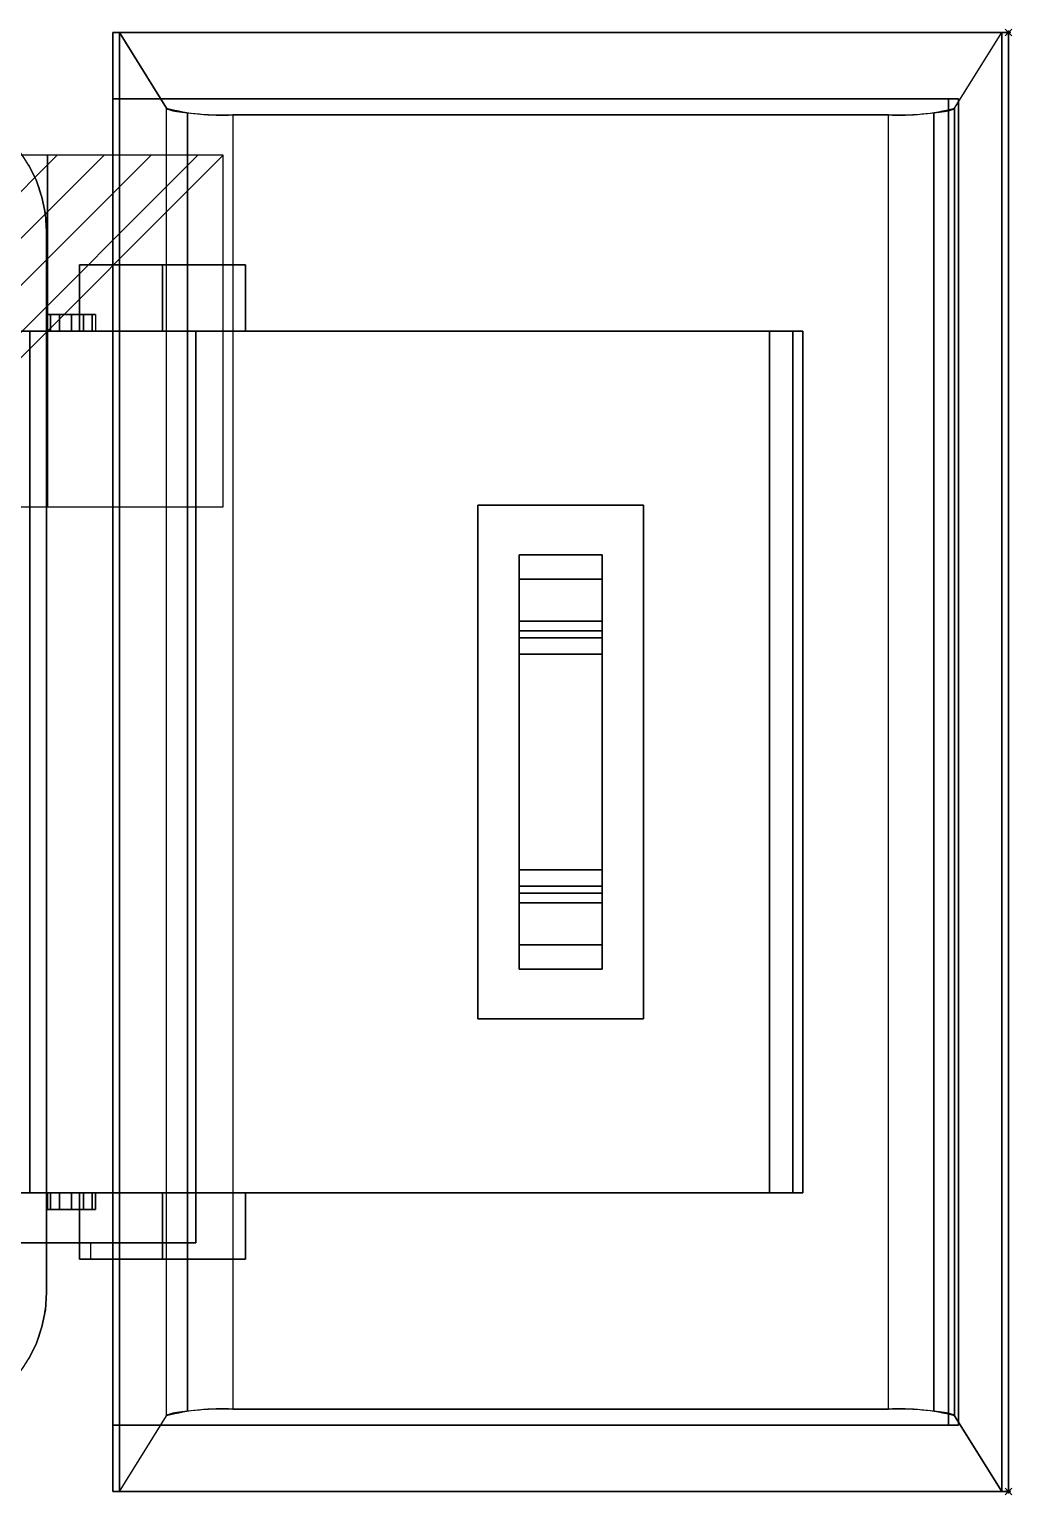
# Model space of a CAD drawing. Extents: x -1 to 1424, y -441 to 8.
# Drawn here: x 1128 to 1424.1, y -441 to 1 of the extents above; entities that cross this region are included whole.
import ezdxf

# ---------------------------------------------------------------- set-up
doc = ezdxf.new("R2010")
doc.units = 0
doc.header["$PDMODE"] = 35
for name, color, linetype in [('PQ_200_2D', 1, 'Continuous'), ('PQ_200_3D', 1, 'Continuous'), ('PQ_204_2D', 7, 'Continuous'), ('PQ_204_3D', 7, 'Continuous'), ('PQ_BLUE_3D', 5, 'Continuous'), ('PQ_CON_ELECTRICITY_INT', 7, 'Continuous'), ('PQ_INS_3D', 3, 'Continuous')]:
    doc.layers.add(name, color=color, linetype=linetype)

# ---------------------------------------------------------------- blocks, each defined once
blk = doc.blocks.new('*X0')
at = {"color": 0}
for p, q in [((286.774344, 2204.447934), (296.618251, 2214.291842)), ((286.774344, 2205.862148), (295.204037, 2214.291842)), ((286.774344, 2207.276361), (293.789824, 2214.291842)), ((286.774344, 2208.690575), (292.37561, 2214.291842)), ((286.774344, 2210.104788), (290.961397, 2214.291842)), ((286.774344, 2211.519002), (289.547183, 2214.291842)), ((286.774344, 2212.933216), (288.13297, 2214.291842))]:
    blk.add_line(p, q, dxfattribs=at)
blk = doc.blocks.new('ELECTRICITY')
for p, q in [((2.121, 2.121), (-2.121, 2.121)), ((-2.121, 2.121), (-2.121, -2.121)), ((-2.121, -2.121), (2.121, 2.121)), ((2.121, -2.121), (2.121, 2.121)), ((-2.121, -2.121), (2.121, -2.121))]:
    blk.add_line(p, q)
at = {"extrusion": (-1, 0, 0)}
for p, q in [((0, -2.121, 2.121), (0, 2.121, 2.121)), ((0, 2.121, -2.121), (0, -2.121, -2.121)), ((0, 2.121, 2.121), (0, 2.121, -2.121)), ((0, 2.121, -2.121), (0, -2.121, 2.121)), ((0, -2.121, -2.121), (0, -2.121, 2.121))]:
    blk.add_line(p, q, dxfattribs=at)
at = {"extrusion": (0, -1, 0)}
for p, q in [((2.121, 0, 2.121), (-2.121, 0, 2.121)), ((-2.121, 0, -2.121), (2.121, 0, -2.121)), ((-2.121, 0, 2.121), (-2.121, 0, -2.121)), ((-2.121, 0, -2.121), (2.121, 0, 2.121)), ((2.121, 0, -2.121), (2.121, 0, 2.121))]:
    blk.add_line(p, q, dxfattribs=at)
at = {"xscale": 0.4000000000000909, "yscale": 0.3999999999999773, "zscale": 0.3999999999999986}
blk.add_blockref('*X0', (-116.831, -883.595), dxfattribs=at)
at = {"extrusion": (-1, 0, 0), "xscale": 0.3999999999999773, "yscale": 0.3999999999999986, "zscale": 0.4000000000000909}
blk.add_blockref('*X0', (-116.831, -883.595), dxfattribs=at)
at = {"extrusion": (0, -1, 0), "xscale": 0.4000000000000909, "yscale": 0.3999999999999986, "zscale": 0.3999999999999773}
blk.add_blockref('*X0', (-116.831, -883.595), dxfattribs=at)

msp = doc.modelspace()

# ---------------------------------------------------------------- linework, layer by layer
at = {"layer": 'PQ_200_2D'}
for p, q in [((1153.13, 0), (1423.13, 0)), ((1153.13, -440), (1153.13, 0)), ((1423.13, 0), (1423.13, -440)), ((1155.13, 0), (1155.13, 0)), ((1421.13, -440), (1421.13, 0)), ((1421.13, 0), (1421.13, 0)), ((1133.13, -60), (1133.13, -380)), ((1153.13, -70), (1143.13, -70)), ((1143.13, -70), (1143.13, -85)), ((1133.4, -90), (1133.4, -85)), ((1133.4, -85), (1147.88, -85)), ((1147.88, -85), (1147.88, -90)), ((1133.13, -365), (1153.13, -365)), ((1143.13, -365), (1143.13, -370)), ((1143.13, -370), (1153.13, -370)), ((1423.13, -440), (1153.13, -440)), ((1155.13, -440), (1155.13, -440)), ((1421.13, -440), (1421.13, -440))]:
    msp.add_line(p, q, dxfattribs=at)
for centre, start, end in [((1093.13, -60), 0, 90), ((1093.13, -380), 270, 0)]:
    msp.add_arc(centre, 40, start, end, dxfattribs=at)
at = {"layer": 'PQ_200_3D'}
for points, invisible_edges in [([(1169.33, -22.8, 1117.11), (1406.94, -22.8, 1117.11), (1421.13, 0, 907), (1155.13, 0, 907)], 1), ([(1169.33, -22.8, 1117.11), (1169.65, -23.07, 1119.58), (1169.65, -416.93, 1119.58), (1169.33, -417.2, 1117.11)], 2), ([(1169.33, -22.8, 1117.11), (1169.65, -23.07, 1119.58), (1406.61, -23.07, 1119.58), (1406.94, -22.8, 1117.11)], 10), ([(1169.65, -23.07, 1119.58), (1170.28, -23.33, 1121.99), (1170.28, -416.67, 1121.99), (1169.65, -416.93, 1119.58)], 10), ([(1169.65, -23.07, 1119.58), (1170.28, -23.33, 1121.99), (1405.98, -23.33, 1121.99), (1406.61, -23.07, 1119.58)], 10), ([(1170.28, -23.33, 1121.99), (1171.21, -23.58, 1124.3), (1171.21, -416.42, 1124.3), (1170.28, -416.67, 1121.99)], 10), ([(1170.28, -23.33, 1121.99), (1171.21, -23.58, 1124.3), (1405.05, -23.58, 1124.3), (1405.98, -23.33, 1121.99)], 10), ([(1171.21, -23.58, 1124.3), (1172.42, -23.82, 1126.48), (1172.42, -416.18, 1126.48), (1171.21, -416.42, 1124.3)], 10), ([(1171.21, -23.58, 1124.3), (1172.42, -23.82, 1126.48), (1403.84, -23.82, 1126.48), (1405.05, -23.58, 1124.3)], 10), ([(1172.42, -23.82, 1126.48), (1173.9, -24.03, 1128.49), (1173.9, -415.97, 1128.49), (1172.42, -416.18, 1126.48)], 10), ([(1172.42, -23.82, 1126.48), (1173.9, -24.03, 1128.49), (1402.36, -24.03, 1128.49), (1403.84, -23.82, 1126.48)], 10), ([(1173.9, -24.03, 1128.49), (1175.62, -24.23, 1130.3), (1175.62, -415.77, 1130.3), (1173.9, -415.97, 1128.49)], 8), ([(1173.9, -24.03, 1128.49), (1175.62, -24.23, 1130.3), (1400.64, -24.23, 1130.3), (1402.36, -24.03, 1128.49)], 10), ([(1175.62, -24.23, 1130.3), (1177.55, -24.4, 1131.88), (1177.55, -415.6, 1131.88), (1175.62, -415.77, 1130.3)], 2), ([(1175.62, -24.23, 1130.3), (1177.55, -24.4, 1131.88), (1398.71, -24.4, 1131.88), (1400.64, -24.23, 1130.3)], 10), ([(1177.55, -24.4, 1131.88), (1179.67, -24.55, 1133.21), (1179.67, -415.45, 1133.21), (1177.55, -415.6, 1131.88)], 10), ([(1177.55, -24.4, 1131.88), (1179.67, -24.55, 1133.21), (1396.59, -24.55, 1133.21), (1398.71, -24.4, 1131.88)], 10), ([(1179.67, -24.55, 1133.21), (1181.94, -24.66, 1134.27), (1181.94, -415.34, 1134.27), (1179.67, -415.45, 1133.21)], 10), ([(1179.67, -24.55, 1133.21), (1181.94, -24.66, 1134.27), (1394.33, -24.66, 1134.27), (1396.59, -24.55, 1133.21)], 10), ([(1181.94, -24.66, 1134.27), (1184.32, -24.75, 1135.04), (1184.32, -415.25, 1135.04), (1181.94, -415.34, 1134.27)], 10), ([(1181.94, -24.66, 1134.27), (1184.32, -24.75, 1135.04), (1391.94, -24.75, 1135.04), (1394.33, -24.66, 1134.27)], 10), ([(1184.32, -24.75, 1135.04), (1186.78, -24.8, 1135.5), (1186.78, -415.2, 1135.5), (1184.32, -415.25, 1135.04)], 10), ([(1184.32, -24.75, 1135.04), (1186.78, -24.8, 1135.5), (1389.48, -24.8, 1135.5), (1391.94, -24.75, 1135.04)], 10), ([(1186.78, -24.8, 1135.5), (1189.28, -24.81, 1135.66), (1189.28, -415.19, 1135.66), (1186.78, -415.2, 1135.5)], 8), ([(1186.78, -24.8, 1135.5), (1189.28, -24.81, 1135.66), (1386.98, -24.81, 1135.66), (1389.48, -24.8, 1135.5)], 8), ([(1386.98, -24.81, 1135.66), (1389.48, -24.8, 1135.5), (1389.48, -415.2, 1135.5), (1386.98, -415.19, 1135.66)], 2), ([(1389.48, -24.8, 1135.5), (1391.94, -24.75, 1135.04), (1391.94, -415.25, 1135.04), (1389.48, -415.2, 1135.5)], 10), ([(1391.94, -24.75, 1135.04), (1394.33, -24.66, 1134.27), (1394.33, -415.34, 1134.27), (1391.94, -415.25, 1135.04)], 10), ([(1394.33, -24.66, 1134.27), (1396.59, -24.55, 1133.21), (1396.59, -415.45, 1133.21), (1394.33, -415.34, 1134.27)], 10), ([(1396.59, -24.55, 1133.21), (1398.71, -24.4, 1131.88), (1398.71, -415.6, 1131.88), (1396.59, -415.45, 1133.21)], 10), ([(1398.71, -24.4, 1131.88), (1400.64, -24.23, 1130.3), (1400.64, -415.77, 1130.3), (1398.71, -415.6, 1131.88)], 8), ([(1400.64, -24.23, 1130.3), (1402.36, -24.03, 1128.49), (1402.36, -415.97, 1128.49), (1400.64, -415.77, 1130.3)], 2), ([(1402.36, -24.03, 1128.49), (1403.84, -23.82, 1126.48), (1403.84, -416.18, 1126.48), (1402.36, -415.97, 1128.49)], 10), ([(1403.84, -23.82, 1126.48), (1405.05, -23.58, 1124.3), (1405.05, -416.42, 1124.3), (1403.84, -416.18, 1126.48)], 10), ([(1405.05, -23.58, 1124.3), (1405.98, -23.33, 1121.99), (1405.98, -416.67, 1121.99), (1405.05, -416.42, 1124.3)], 10), ([(1405.98, -23.33, 1121.99), (1406.61, -23.07, 1119.58), (1406.61, -416.93, 1119.58), (1405.98, -416.67, 1121.99)], 10), ([(1406.61, -23.07, 1119.58), (1406.94, -22.8, 1117.11), (1406.94, -417.2, 1117.11), (1406.61, -416.93, 1119.58)], 8), ([(1128.13, -90, 898), (1153.13, -90, 898), (1153.13, -90, 860), (1128.13, -90, 840)], 4), ([(1128.13, -90, 840), (1153.13, -90, 860), (1361.13, -90, 860), (1351.13, -90, 840)], 5), ([(1352.44, -350, 840.09), (1351.13, -350, 840), (1351.13, -90, 840), (1352.44, -90, 840.09)], 8), ([(1352.44, -90, 840.09), (1351.13, -90, 840), (1361.13, -90, 860)], 10), ([(1353.72, -350, 840.34), (1352.44, -350, 840.09), (1352.44, -90, 840.09), (1353.72, -90, 840.34)], 10), ([(1353.72, -90, 840.34), (1352.44, -90, 840.09), (1361.13, -90, 860)], 10), ([(1354.96, -350, 840.76), (1353.72, -350, 840.34), (1353.72, -90, 840.34), (1354.96, -90, 840.76)], 10), ([(1354.96, -90, 840.76), (1353.72, -90, 840.34), (1361.13, -90, 860)], 10), ([(1356.13, -350, 841.34), (1354.96, -350, 840.76), (1354.96, -90, 840.76), (1356.13, -90, 841.34)], 10), ([(1356.13, -90, 841.34), (1354.96, -90, 840.76), (1361.13, -90, 860)], 10), ([(1357.22, -350, 842.07), (1356.13, -350, 841.34), (1356.13, -90, 841.34), (1357.22, -90, 842.07)], 10), ([(1357.22, -90, 842.07), (1356.13, -90, 841.34), (1361.13, -90, 860)], 10), ([(1358.2, -350, 842.93), (1357.22, -350, 842.07), (1357.22, -90, 842.07), (1358.2, -90, 842.93)], 2), ([(1358.2, -90, 842.93), (1357.22, -90, 842.07), (1361.13, -90, 860)], 10), ([(1359.07, -350, 843.91), (1358.2, -350, 842.93), (1358.2, -90, 842.93), (1359.07, -90, 843.91)], 8), ([(1359.07, -90, 843.91), (1358.2, -90, 842.93), (1361.13, -90, 860)], 10), ([(1359.79, -350, 845), (1359.07, -350, 843.91), (1359.07, -90, 843.91), (1359.79, -90, 845)], 10), ([(1359.79, -90, 845), (1359.07, -90, 843.91), (1361.13, -90, 860)], 10), ([(1360.37, -350, 846.17), (1359.79, -350, 845), (1359.79, -90, 845), (1360.37, -90, 846.17)], 10), ([(1360.37, -90, 846.17), (1359.79, -90, 845), (1361.13, -90, 860)], 10), ([(1360.79, -350, 847.41), (1360.37, -350, 846.17), (1360.37, -90, 846.17), (1360.79, -90, 847.41)], 10), ([(1360.79, -90, 847.41), (1360.37, -90, 846.17), (1361.13, -90, 860)], 10), ([(1361.05, -350, 848.69), (1360.79, -350, 847.41), (1360.79, -90, 847.41), (1361.05, -90, 848.69)], 10), ([(1361.05, -90, 848.69), (1360.79, -90, 847.41), (1361.13, -90, 860)], 10), ([(1361.13, -350, 850), (1361.05, -350, 848.69), (1361.05, -90, 848.69), (1361.13, -90, 850)], 2), ([(1361.13, -90, 850), (1361.05, -90, 848.69), (1361.13, -90, 860)], 2), ([(1128.13, -350, 898), (1153.13, -350, 898), (1153.13, -350, 860), (1128.13, -350, 840)], 4), ([(1128.13, -350, 840), (1153.13, -350, 860), (1361.13, -350, 860), (1351.13, -350, 840)], 5), ([(1352.44, -350, 840.09), (1351.13, -350, 840), (1361.13, -350, 860)], 10), ([(1353.72, -350, 840.34), (1352.44, -350, 840.09), (1361.13, -350, 860)], 10), ([(1354.96, -350, 840.76), (1353.72, -350, 840.34), (1361.13, -350, 860)], 10), ([(1356.13, -350, 841.34), (1354.96, -350, 840.76), (1361.13, -350, 860)], 10), ([(1357.22, -350, 842.07), (1356.13, -350, 841.34), (1361.13, -350, 860)], 10), ([(1358.2, -350, 842.93), (1357.22, -350, 842.07), (1361.13, -350, 860)], 10), ([(1359.07, -350, 843.91), (1358.2, -350, 842.93), (1361.13, -350, 860)], 10), ([(1359.79, -350, 845), (1359.07, -350, 843.91), (1361.13, -350, 860)], 10), ([(1360.37, -350, 846.17), (1359.79, -350, 845), (1361.13, -350, 860)], 10), ([(1360.79, -350, 847.41), (1360.37, -350, 846.17), (1361.13, -350, 860)], 10), ([(1361.05, -350, 848.69), (1360.79, -350, 847.41), (1361.13, -350, 860)], 10), ([(1361.13, -350, 850), (1361.05, -350, 848.69), (1361.13, -350, 860)], 2), ([(1179.67, -415.45, 1133.21), (1177.55, -415.6, 1131.88), (1398.71, -415.6, 1131.88), (1396.59, -415.45, 1133.21)], 10), ([(1181.94, -415.34, 1134.27), (1179.67, -415.45, 1133.21), (1396.59, -415.45, 1133.21), (1394.33, -415.34, 1134.27)], 10), ([(1184.32, -415.25, 1135.04), (1181.94, -415.34, 1134.27), (1394.33, -415.34, 1134.27), (1391.94, -415.25, 1135.04)], 10), ([(1186.78, -415.2, 1135.5), (1184.32, -415.25, 1135.04), (1391.94, -415.25, 1135.04), (1389.48, -415.2, 1135.5)], 10), ([(1189.28, -415.19, 1135.66), (1186.78, -415.2, 1135.5), (1389.48, -415.2, 1135.5), (1386.98, -415.19, 1135.66)], 2), ([(1169.33, -417.2, 1117.11), (1406.94, -417.2, 1117.11), (1421.13, -440, 907), (1155.13, -440, 907)], 1), ([(1169.65, -416.93, 1119.58), (1169.33, -417.2, 1117.11), (1406.94, -417.2, 1117.11), (1406.61, -416.93, 1119.58)], 10), ([(1170.28, -416.67, 1121.99), (1169.65, -416.93, 1119.58), (1406.61, -416.93, 1119.58), (1405.98, -416.67, 1121.99)], 10), ([(1171.21, -416.42, 1124.3), (1170.28, -416.67, 1121.99), (1405.98, -416.67, 1121.99), (1405.05, -416.42, 1124.3)], 10), ([(1172.42, -416.18, 1126.48), (1171.21, -416.42, 1124.3), (1405.05, -416.42, 1124.3), (1403.84, -416.18, 1126.48)], 10), ([(1173.9, -415.97, 1128.49), (1172.42, -416.18, 1126.48), (1403.84, -416.18, 1126.48), (1402.36, -415.97, 1128.49)], 10), ([(1175.62, -415.77, 1130.3), (1173.9, -415.97, 1128.49), (1402.36, -415.97, 1128.49), (1400.64, -415.77, 1130.3)], 10), ([(1177.55, -415.6, 1131.88), (1175.62, -415.77, 1130.3), (1400.64, -415.77, 1130.3), (1398.71, -415.6, 1131.88)], 10)]:
    msp.add_3dface(points, dxfattribs=dict(at, invisible_edges=invisible_edges))
for points in [[(1155.13, 0, 907), (1155.13, -440, 907), (1169.33, -417.2, 1117.11), (1169.33, -22.8, 1117.11)], [(1421.13, 0, 907), (1421.13, -440, 907), (1406.94, -417.2, 1117.11), (1406.94, -22.8, 1117.11)], [(1189.28, -415.19, 1135.66), (1386.98, -415.19, 1135.66), (1386.98, -24.81, 1135.66), (1189.28, -24.81, 1135.66)], [(1351.13, -350, 840), (1128.13, -350, 840), (1128.13, -90, 840), (1351.13, -90, 840)], [(1128.13, -350, 840), (1128.13, -350, 898), (1128.13, -90, 898), (1128.13, -90, 840)], [(1128.13, -350, 898), (1153.13, -350, 898), (1153.13, -90, 898), (1128.13, -90, 898)], [(1153.13, -350, 898), (1153.13, -350, 860), (1153.13, -90, 860), (1153.13, -90, 898)], [(1153.13, -350, 860), (1361.13, -350, 860), (1361.13, -90, 860), (1153.13, -90, 860)], [(1361.13, -350, 860), (1361.13, -350, 850), (1361.13, -90, 850), (1361.13, -90, 860)], [(1119.96, -350, 820), (1178.13, -350, 820), (1178.13, -350, 780), (1119.96, -350, 780)]]:
    msp.add_3dface(points, dxfattribs=at)
at = {"layer": 'PQ_204_2D'}
for p, q in [((1155.13, 0), (1169.33, -22.8)), ((1155.13, -440), (1155.13, 0)), ((1155.13, 0), (1155.13, -440)), ((1406.94, -22.8), (1421.13, 0)), ((1421.13, 0), (1421.13, -440)), ((1169.33, -417.2), (1169.33, -22.8)), ((1189.28, -24.81), (1386.98, -24.81)), ((1406.94, -417.2), (1406.94, -22.8)), ((1133.13, -90), (1153.13, -90)), ((1263.13, -142.5), (1313.13, -142.5)), ((1263.13, -297.5), (1263.13, -142.5)), ((1313.13, -142.5), (1313.13, -297.5)), ((1300.63, -157.5), (1275.63, -157.5)), ((1275.63, -157.5), (1275.63, -282.5)), ((1300.63, -282.5), (1300.63, -157.5)), ((1275.63, -282.5), (1300.63, -282.5)), ((1313.13, -297.5), (1263.13, -297.5)), ((1133.13, -350), (1153.13, -350)), ((1133.4, -350), (1133.4, -355)), ((1147.88, -355), (1147.88, -350)), ((1133.4, -355), (1147.88, -355)), ((1146.48, -370), (1146.48, -365)), ((1189.28, -415.19), (1386.98, -415.19)), ((1155.13, -440), (1169.33, -417.2)), ((1406.94, -417.2), (1421.13, -440))]:
    msp.add_line(p, q, dxfattribs=at)
for centre, start, end in [((1186.11, 43.64), 255.8248, 272.6542), ((1390.16, 43.64), 267.3458, 284.1752), ((1186.11, -483.64), 87.3458, 104.1752), ((1390.16, -483.64), 75.8248, 92.6542)]:
    msp.add_arc(centre, 68.53, start, end, dxfattribs=at)
at = {"layer": 'PQ_204_3D', "extrusion": (0, 1, 0)}
for centre in [(-1168.13, 730, -70), (-1168.13, 730, -90)]:
    msp.add_circle(centre, 25, dxfattribs=at)
at = {"layer": 'PQ_204_3D', "extrusion": (0, -1, 0)}
for centre in [(1168.13, 730, 350), (1168.13, 730, 370)]:
    msp.add_circle(centre, 25, dxfattribs=at)
at = {"layer": 'PQ_204_3D'}
for points, invisible_edges in [([(1146.48, -90, 742.5), (1143.13, -90, 730), (1143.13, -70, 730), (1146.48, -70, 742.5)], 8), ([(1143.13, -90, 730), (1146.48, -90, 717.5), (1146.48, -70, 717.5), (1143.13, -70, 730)], 2), ([(1146.48, -70, 742.5), (1143.13, -70, 730), (1168.13, -70, 730)], 15), ([(1143.13, -70, 730), (1146.48, -70, 717.5), (1168.13, -70, 730)], 15), ([(1155.63, -90, 751.65), (1146.48, -90, 742.5), (1146.48, -70, 742.5), (1155.63, -70, 751.65)], 10), ([(1146.48, -90, 717.5), (1155.63, -90, 708.35), (1155.63, -70, 708.35), (1146.48, -70, 717.5)], 10), ([(1155.63, -70, 751.65), (1146.48, -70, 742.5), (1168.13, -70, 730)], 15), ([(1146.48, -70, 717.5), (1155.63, -70, 708.35), (1168.13, -70, 730)], 15), ([(1168.13, -90, 755), (1155.63, -90, 751.65), (1155.63, -70, 751.65), (1168.13, -70, 755)], 2), ([(1155.63, -90, 708.35), (1168.13, -90, 705), (1168.13, -70, 705), (1155.63, -70, 708.35)], 8), ([(1168.13, -70, 755), (1155.63, -70, 751.65), (1168.13, -70, 730)], 15), ([(1155.63, -70, 708.35), (1168.13, -70, 705), (1168.13, -70, 730)], 15), ([(1180.63, -90, 751.65), (1168.13, -90, 755), (1168.13, -70, 755), (1180.63, -70, 751.65)], 8), ([(1168.13, -90, 705), (1180.63, -90, 708.35), (1180.63, -70, 708.35), (1168.13, -70, 705)], 2), ([(1193.13, -70, 730), (1189.78, -70, 742.5), (1168.13, -70, 730)], 15), ([(1189.78, -70, 742.5), (1180.63, -70, 751.65), (1168.13, -70, 730)], 15), ([(1180.63, -70, 751.65), (1168.13, -70, 755), (1168.13, -70, 730)], 15), ([(1168.13, -70, 705), (1180.63, -70, 708.35), (1168.13, -70, 730)], 15), ([(1180.63, -70, 708.35), (1189.78, -70, 717.5), (1168.13, -70, 730)], 15), ([(1189.78, -70, 717.5), (1193.13, -70, 730), (1168.13, -70, 730)], 15), ([(1189.78, -90, 742.5), (1180.63, -90, 751.65), (1180.63, -70, 751.65), (1189.78, -70, 742.5)], 10), ([(1180.63, -90, 708.35), (1189.78, -90, 717.5), (1189.78, -70, 717.5), (1180.63, -70, 708.35)], 10), ([(1193.13, -90, 730), (1189.78, -90, 742.5), (1189.78, -70, 742.5), (1193.13, -70, 730)], 2), ([(1189.78, -90, 717.5), (1193.13, -90, 730), (1193.13, -70, 730), (1189.78, -70, 717.5)], 8), ([(1146.48, -90, 742.5), (1143.13, -90, 730), (1168.13, -90, 730)], 15), ([(1143.13, -90, 730), (1146.48, -90, 717.5), (1168.13, -90, 730)], 15), ([(1155.63, -90, 751.65), (1146.48, -90, 742.5), (1168.13, -90, 730)], 15), ([(1146.48, -90, 717.5), (1155.63, -90, 708.35), (1168.13, -90, 730)], 15), ([(1168.13, -90, 755), (1155.63, -90, 751.65), (1168.13, -90, 730)], 15), ([(1155.63, -90, 708.35), (1168.13, -90, 705), (1168.13, -90, 730)], 15), ([(1193.13, -90, 730), (1189.78, -90, 742.5), (1168.13, -90, 730)], 15), ([(1189.78, -90, 742.5), (1180.63, -90, 751.65), (1168.13, -90, 730)], 15), ([(1180.63, -90, 751.65), (1168.13, -90, 755), (1168.13, -90, 730)], 15), ([(1168.13, -90, 705), (1180.63, -90, 708.35), (1168.13, -90, 730)], 15), ([(1180.63, -90, 708.35), (1189.78, -90, 717.5), (1168.13, -90, 730)], 15), ([(1189.78, -90, 717.5), (1193.13, -90, 730), (1168.13, -90, 730)], 15), ([(1275.63, -157.5, 1148.66), (1275.63, -157.71, 1151.92), (1300.63, -157.71, 1151.92), (1300.63, -157.5, 1148.66)], 2), ([(1275.63, -157.71, 1151.92), (1275.63, -157.5, 1148.66), (1275.63, -177.5, 1155.66), (1275.63, -177.59, 1156.96)], 10), ([(1275.63, -157.5, 1148.66), (1275.63, -177.5, 1155.66), (1275.63, -177.5, 1140.66), (1275.63, -157.5, 1140.66)], 1), ([(1275.63, -157.71, 1151.92), (1275.63, -158.35, 1155.13), (1300.63, -158.35, 1155.13), (1300.63, -157.71, 1151.92)], 10), ([(1275.63, -158.35, 1155.13), (1275.63, -157.71, 1151.92), (1275.63, -177.59, 1156.96), (1275.63, -177.84, 1158.25)], 10), ([(1275.63, -158.35, 1155.13), (1275.63, -159.4, 1158.22), (1300.63, -159.4, 1158.22), (1300.63, -158.35, 1155.13)], 10), ([(1275.63, -159.4, 1158.22), (1275.63, -158.35, 1155.13), (1275.63, -177.84, 1158.25), (1275.63, -178.26, 1159.48)], 10), ([(1300.63, -157.71, 1151.92), (1300.63, -157.5, 1148.66), (1300.63, -177.5, 1155.66), (1300.63, -177.59, 1156.96)], 10), ([(1300.63, -157.5, 1148.66), (1300.63, -177.5, 1155.66), (1300.63, -177.5, 1140.66), (1300.63, -157.5, 1140.66)], 1), ([(1300.63, -158.35, 1155.13), (1300.63, -157.71, 1151.92), (1300.63, -177.59, 1156.96), (1300.63, -177.84, 1158.25)], 10), ([(1300.63, -159.4, 1158.22), (1300.63, -158.35, 1155.13), (1300.63, -177.84, 1158.25), (1300.63, -178.26, 1159.48)], 10), ([(1275.63, -159.4, 1158.22), (1275.63, -160.85, 1161.16), (1300.63, -160.85, 1161.16), (1300.63, -159.4, 1158.22)], 10), ([(1275.63, -160.85, 1161.16), (1275.63, -159.4, 1158.22), (1275.63, -178.26, 1159.48), (1275.63, -178.84, 1160.66)], 10), ([(1275.63, -160.85, 1161.16), (1275.63, -162.67, 1163.88), (1300.63, -162.67, 1163.88), (1300.63, -160.85, 1161.16)], 10), ([(1275.63, -162.67, 1163.88), (1275.63, -160.85, 1161.16), (1275.63, -178.84, 1160.66), (1275.63, -179.57, 1161.75)], 10), ([(1275.63, -162.67, 1163.88), (1275.63, -164.82, 1166.34), (1300.63, -164.82, 1166.34), (1300.63, -162.67, 1163.88)], 8), ([(1275.63, -164.82, 1166.34), (1275.63, -162.67, 1163.88), (1275.63, -179.57, 1161.75), (1275.63, -180.43, 1162.73)], 10), ([(1300.63, -160.85, 1161.16), (1300.63, -159.4, 1158.22), (1300.63, -178.26, 1159.48), (1300.63, -178.84, 1160.66)], 10), ([(1300.63, -162.67, 1163.88), (1300.63, -160.85, 1161.16), (1300.63, -178.84, 1160.66), (1300.63, -179.57, 1161.75)], 10), ([(1300.63, -164.82, 1166.34), (1300.63, -162.67, 1163.88), (1300.63, -179.57, 1161.75), (1300.63, -180.43, 1162.73)], 10), ([(1275.63, -164.82, 1166.34), (1275.63, -167.28, 1168.49), (1300.63, -167.28, 1168.49), (1300.63, -164.82, 1166.34)], 2), ([(1275.63, -167.28, 1168.49), (1275.63, -164.82, 1166.34), (1275.63, -180.43, 1162.73), (1275.63, -181.41, 1163.59)], 10), ([(1275.63, -167.28, 1168.49), (1275.63, -170, 1170.31), (1300.63, -170, 1170.31), (1300.63, -167.28, 1168.49)], 10), ([(1275.63, -170, 1170.31), (1275.63, -167.28, 1168.49), (1275.63, -181.41, 1163.59), (1275.63, -182.5, 1164.32)], 10), ([(1300.63, -167.28, 1168.49), (1300.63, -164.82, 1166.34), (1300.63, -180.43, 1162.73), (1300.63, -181.41, 1163.59)], 10), ([(1300.63, -170, 1170.31), (1300.63, -167.28, 1168.49), (1300.63, -181.41, 1163.59), (1300.63, -182.5, 1164.32)], 10), ([(1275.63, -170, 1170.31), (1275.63, -172.93, 1171.75), (1300.63, -172.93, 1171.75), (1300.63, -170, 1170.31)], 10), ([(1275.63, -172.93, 1171.75), (1275.63, -170, 1170.31), (1275.63, -182.5, 1164.32), (1275.63, -183.67, 1164.9)], 10), ([(1300.63, -172.93, 1171.75), (1300.63, -170, 1170.31), (1300.63, -182.5, 1164.32), (1300.63, -183.67, 1164.9)], 10), ([(1275.63, -172.93, 1171.75), (1275.63, -176.03, 1172.81), (1300.63, -176.03, 1172.81), (1300.63, -172.93, 1171.75)], 10), ([(1275.63, -176.03, 1172.81), (1275.63, -172.93, 1171.75), (1275.63, -183.67, 1164.9), (1275.63, -184.91, 1165.32)], 10), ([(1275.63, -176.03, 1172.81), (1275.63, -179.24, 1173.44), (1300.63, -179.24, 1173.44), (1300.63, -176.03, 1172.81)], 10), ([(1275.63, -179.24, 1173.44), (1275.63, -176.03, 1172.81), (1275.63, -184.91, 1165.32), (1275.63, -186.19, 1165.57)], 10), ([(1300.63, -176.03, 1172.81), (1300.63, -172.93, 1171.75), (1300.63, -183.67, 1164.9), (1300.63, -184.91, 1165.32)], 10), ([(1300.63, -179.24, 1173.44), (1300.63, -176.03, 1172.81), (1300.63, -184.91, 1165.32), (1300.63, -186.19, 1165.57)], 10), ([(1275.63, -177.59, 1156.96), (1275.63, -177.5, 1155.66), (1300.63, -177.5, 1155.66), (1300.63, -177.59, 1156.96)], 8), ([(1275.63, -177.84, 1158.25), (1275.63, -177.59, 1156.96), (1300.63, -177.59, 1156.96), (1300.63, -177.84, 1158.25)], 10), ([(1275.63, -178.26, 1159.48), (1275.63, -177.84, 1158.25), (1300.63, -177.84, 1158.25), (1300.63, -178.26, 1159.48)], 10), ([(1275.63, -178.84, 1160.66), (1275.63, -178.26, 1159.48), (1300.63, -178.26, 1159.48), (1300.63, -178.84, 1160.66)], 10), ([(1275.63, -179.57, 1161.75), (1275.63, -178.84, 1160.66), (1300.63, -178.84, 1160.66), (1300.63, -179.57, 1161.75)], 10), ([(1275.63, -179.24, 1173.44), (1275.63, -182.5, 1173.66), (1300.63, -182.5, 1173.66), (1300.63, -179.24, 1173.44)], 8), ([(1275.63, -182.5, 1173.66), (1275.63, -179.24, 1173.44), (1275.63, -186.19, 1165.57), (1275.63, -187.5, 1165.66)], 10), ([(1275.63, -180.43, 1162.73), (1275.63, -179.57, 1161.75), (1300.63, -179.57, 1161.75), (1300.63, -180.43, 1162.73)], 2), ([(1275.63, -181.41, 1163.59), (1275.63, -180.43, 1162.73), (1300.63, -180.43, 1162.73), (1300.63, -181.41, 1163.59)], 8), ([(1300.63, -182.5, 1173.66), (1300.63, -179.24, 1173.44), (1300.63, -186.19, 1165.57), (1300.63, -187.5, 1165.66)], 10), ([(1275.63, -182.5, 1164.32), (1275.63, -181.41, 1163.59), (1300.63, -181.41, 1163.59), (1300.63, -182.5, 1164.32)], 10), ([(1275.63, -183.67, 1164.9), (1275.63, -182.5, 1164.32), (1300.63, -182.5, 1164.32), (1300.63, -183.67, 1164.9)], 10), ([(1275.63, -182.5, 1173.66), (1275.63, -257.5, 1173.66), (1275.63, -252.5, 1165.66), (1275.63, -187.5, 1165.66)], 10), ([(1275.63, -184.91, 1165.32), (1275.63, -183.67, 1164.9), (1300.63, -183.67, 1164.9), (1300.63, -184.91, 1165.32)], 10), ([(1275.63, -186.19, 1165.57), (1275.63, -184.91, 1165.32), (1300.63, -184.91, 1165.32), (1300.63, -186.19, 1165.57)], 10), ([(1300.63, -182.5, 1173.66), (1300.63, -257.5, 1173.66), (1300.63, -252.5, 1165.66), (1300.63, -187.5, 1165.66)], 10), ([(1275.63, -187.5, 1165.66), (1275.63, -186.19, 1165.57), (1300.63, -186.19, 1165.57), (1300.63, -187.5, 1165.66)], 2), ([(1275.63, -253.81, 1165.57), (1275.63, -252.5, 1165.66), (1300.63, -252.5, 1165.66), (1300.63, -253.81, 1165.57)], 8), ([(1275.63, -257.5, 1173.66), (1275.63, -260.76, 1173.44), (1275.63, -253.81, 1165.57), (1275.63, -252.5, 1165.66)], 10), ([(1275.63, -255.09, 1165.32), (1275.63, -253.81, 1165.57), (1300.63, -253.81, 1165.57), (1300.63, -255.09, 1165.32)], 10), ([(1275.63, -260.76, 1173.44), (1275.63, -263.97, 1172.81), (1275.63, -255.09, 1165.32), (1275.63, -253.81, 1165.57)], 10), ([(1275.63, -256.33, 1164.9), (1275.63, -255.09, 1165.32), (1300.63, -255.09, 1165.32), (1300.63, -256.33, 1164.9)], 10), ([(1275.63, -263.97, 1172.81), (1275.63, -267.07, 1171.75), (1275.63, -256.33, 1164.9), (1275.63, -255.09, 1165.32)], 10), ([(1275.63, -257.5, 1164.32), (1275.63, -256.33, 1164.9), (1300.63, -256.33, 1164.9), (1300.63, -257.5, 1164.32)], 10), ([(1275.63, -267.07, 1171.75), (1275.63, -270, 1170.31), (1275.63, -257.5, 1164.32), (1275.63, -256.33, 1164.9)], 10), ([(1300.63, -257.5, 1173.66), (1300.63, -260.76, 1173.44), (1300.63, -253.81, 1165.57), (1300.63, -252.5, 1165.66)], 10), ([(1300.63, -260.76, 1173.44), (1300.63, -263.97, 1172.81), (1300.63, -255.09, 1165.32), (1300.63, -253.81, 1165.57)], 10), ([(1300.63, -263.97, 1172.81), (1300.63, -267.07, 1171.75), (1300.63, -256.33, 1164.9), (1300.63, -255.09, 1165.32)], 10), ([(1300.63, -267.07, 1171.75), (1300.63, -270, 1170.31), (1300.63, -257.5, 1164.32), (1300.63, -256.33, 1164.9)], 10), ([(1275.63, -257.5, 1173.66), (1275.63, -260.76, 1173.44), (1300.63, -260.76, 1173.44), (1300.63, -257.5, 1173.66)], 2), ([(1275.63, -258.59, 1163.59), (1275.63, -257.5, 1164.32), (1300.63, -257.5, 1164.32), (1300.63, -258.59, 1163.59)], 10), ([(1275.63, -270, 1170.31), (1275.63, -272.72, 1168.49), (1275.63, -258.59, 1163.59), (1275.63, -257.5, 1164.32)], 10), ([(1275.63, -259.57, 1162.73), (1275.63, -258.59, 1163.59), (1300.63, -258.59, 1163.59), (1300.63, -259.57, 1162.73)], 2), ([(1275.63, -272.72, 1168.49), (1275.63, -275.18, 1166.34), (1275.63, -259.57, 1162.73), (1275.63, -258.59, 1163.59)], 10), ([(1275.63, -260.43, 1161.75), (1275.63, -259.57, 1162.73), (1300.63, -259.57, 1162.73), (1300.63, -260.43, 1161.75)], 8), ([(1275.63, -275.18, 1166.34), (1275.63, -277.33, 1163.88), (1275.63, -260.43, 1161.75), (1275.63, -259.57, 1162.73)], 10), ([(1275.63, -261.16, 1160.66), (1275.63, -260.43, 1161.75), (1300.63, -260.43, 1161.75), (1300.63, -261.16, 1160.66)], 10), ([(1275.63, -277.33, 1163.88), (1275.63, -279.15, 1161.16), (1275.63, -261.16, 1160.66), (1275.63, -260.43, 1161.75)], 10), ([(1275.63, -260.76, 1173.44), (1275.63, -263.97, 1172.81), (1300.63, -263.97, 1172.81), (1300.63, -260.76, 1173.44)], 10), ([(1300.63, -270, 1170.31), (1300.63, -272.72, 1168.49), (1300.63, -258.59, 1163.59), (1300.63, -257.5, 1164.32)], 10), ([(1300.63, -272.72, 1168.49), (1300.63, -275.18, 1166.34), (1300.63, -259.57, 1162.73), (1300.63, -258.59, 1163.59)], 10), ([(1300.63, -275.18, 1166.34), (1300.63, -277.33, 1163.88), (1300.63, -260.43, 1161.75), (1300.63, -259.57, 1162.73)], 10), ([(1300.63, -277.33, 1163.88), (1300.63, -279.15, 1161.16), (1300.63, -261.16, 1160.66), (1300.63, -260.43, 1161.75)], 10), ([(1275.63, -261.74, 1159.48), (1275.63, -261.16, 1160.66), (1300.63, -261.16, 1160.66), (1300.63, -261.74, 1159.48)], 10), ([(1275.63, -279.15, 1161.16), (1275.63, -280.6, 1158.22), (1275.63, -261.74, 1159.48), (1275.63, -261.16, 1160.66)], 10), ([(1275.63, -262.16, 1158.25), (1275.63, -261.74, 1159.48), (1300.63, -261.74, 1159.48), (1300.63, -262.16, 1158.25)], 10), ([(1275.63, -280.6, 1158.22), (1275.63, -281.65, 1155.13), (1275.63, -262.16, 1158.25), (1275.63, -261.74, 1159.48)], 10), ([(1275.63, -262.41, 1156.96), (1275.63, -262.16, 1158.25), (1300.63, -262.16, 1158.25), (1300.63, -262.41, 1156.96)], 10), ([(1275.63, -281.65, 1155.13), (1275.63, -282.29, 1151.92), (1275.63, -262.41, 1156.96), (1275.63, -262.16, 1158.25)], 10), ([(1275.63, -262.5, 1155.66), (1275.63, -262.41, 1156.96), (1300.63, -262.41, 1156.96), (1300.63, -262.5, 1155.66)], 2), ([(1275.63, -282.29, 1151.92), (1275.63, -282.5, 1148.66), (1275.63, -262.5, 1155.66), (1275.63, -262.41, 1156.96)], 10), ([(1275.63, -262.5, 1155.66), (1275.63, -262.5, 1140.66), (1275.63, -282.5, 1140.66), (1275.63, -282.5, 1148.66)], 8), ([(1275.63, -263.97, 1172.81), (1275.63, -267.07, 1171.75), (1300.63, -267.07, 1171.75), (1300.63, -263.97, 1172.81)], 10), ([(1300.63, -279.15, 1161.16), (1300.63, -280.6, 1158.22), (1300.63, -261.74, 1159.48), (1300.63, -261.16, 1160.66)], 10), ([(1300.63, -280.6, 1158.22), (1300.63, -281.65, 1155.13), (1300.63, -262.16, 1158.25), (1300.63, -261.74, 1159.48)], 10), ([(1300.63, -281.65, 1155.13), (1300.63, -282.29, 1151.92), (1300.63, -262.41, 1156.96), (1300.63, -262.16, 1158.25)], 10), ([(1300.63, -282.29, 1151.92), (1300.63, -282.5, 1148.66), (1300.63, -262.5, 1155.66), (1300.63, -262.41, 1156.96)], 10), ([(1300.63, -262.5, 1155.66), (1300.63, -262.5, 1140.66), (1300.63, -282.5, 1140.66), (1300.63, -282.5, 1148.66)], 8), ([(1275.63, -267.07, 1171.75), (1275.63, -270, 1170.31), (1300.63, -270, 1170.31), (1300.63, -267.07, 1171.75)], 10), ([(1275.63, -270, 1170.31), (1275.63, -272.72, 1168.49), (1300.63, -272.72, 1168.49), (1300.63, -270, 1170.31)], 10), ([(1275.63, -272.72, 1168.49), (1275.63, -275.18, 1166.34), (1300.63, -275.18, 1166.34), (1300.63, -272.72, 1168.49)], 8), ([(1275.63, -275.18, 1166.34), (1275.63, -277.33, 1163.88), (1300.63, -277.33, 1163.88), (1300.63, -275.18, 1166.34)], 2), ([(1275.63, -277.33, 1163.88), (1275.63, -279.15, 1161.16), (1300.63, -279.15, 1161.16), (1300.63, -277.33, 1163.88)], 10), ([(1275.63, -279.15, 1161.16), (1275.63, -280.6, 1158.22), (1300.63, -280.6, 1158.22), (1300.63, -279.15, 1161.16)], 10), ([(1275.63, -280.6, 1158.22), (1275.63, -281.65, 1155.13), (1300.63, -281.65, 1155.13), (1300.63, -280.6, 1158.22)], 10), ([(1275.63, -281.65, 1155.13), (1275.63, -282.29, 1151.92), (1300.63, -282.29, 1151.92), (1300.63, -281.65, 1155.13)], 10), ([(1275.63, -282.29, 1151.92), (1275.63, -282.5, 1148.66), (1300.63, -282.5, 1148.66), (1300.63, -282.29, 1151.92)], 8), ([(1146.48, -350, 742.5), (1143.13, -350, 730), (1168.13, -350, 730)], 15), ([(1143.13, -350, 730), (1146.48, -350, 717.5), (1168.13, -350, 730)], 15), ([(1146.48, -350, 742.5), (1143.13, -350, 730), (1143.13, -370, 730), (1146.48, -370, 742.5)], 8), ([(1143.13, -350, 730), (1146.48, -350, 717.5), (1146.48, -370, 717.5), (1143.13, -370, 730)], 2), ([(1155.63, -350, 751.65), (1146.48, -350, 742.5), (1168.13, -350, 730)], 15), ([(1146.48, -350, 717.5), (1155.63, -350, 708.35), (1168.13, -350, 730)], 15), ([(1155.63, -350, 751.65), (1146.48, -350, 742.5), (1146.48, -370, 742.5), (1155.63, -370, 751.65)], 10), ([(1146.48, -350, 717.5), (1155.63, -350, 708.35), (1155.63, -370, 708.35), (1146.48, -370, 717.5)], 10), ([(1168.13, -350, 755), (1155.63, -350, 751.65), (1168.13, -350, 730)], 15), ([(1155.63, -350, 708.35), (1168.13, -350, 705), (1168.13, -350, 730)], 15), ([(1168.13, -350, 755), (1155.63, -350, 751.65), (1155.63, -370, 751.65), (1168.13, -370, 755)], 2), ([(1155.63, -350, 708.35), (1168.13, -350, 705), (1168.13, -370, 705), (1155.63, -370, 708.35)], 8), ([(1193.13, -350, 730), (1189.78, -350, 742.5), (1168.13, -350, 730)], 15), ([(1189.78, -350, 742.5), (1180.63, -350, 751.65), (1168.13, -350, 730)], 15), ([(1180.63, -350, 751.65), (1168.13, -350, 755), (1168.13, -350, 730)], 15), ([(1168.13, -350, 705), (1180.63, -350, 708.35), (1168.13, -350, 730)], 15), ([(1180.63, -350, 708.35), (1189.78, -350, 717.5), (1168.13, -350, 730)], 15), ([(1189.78, -350, 717.5), (1193.13, -350, 730), (1168.13, -350, 730)], 15), ([(1180.63, -350, 751.65), (1168.13, -350, 755), (1168.13, -370, 755), (1180.63, -370, 751.65)], 8), ([(1168.13, -350, 705), (1180.63, -350, 708.35), (1180.63, -370, 708.35), (1168.13, -370, 705)], 2), ([(1189.78, -350, 742.5), (1180.63, -350, 751.65), (1180.63, -370, 751.65), (1189.78, -370, 742.5)], 10), ([(1180.63, -350, 708.35), (1189.78, -350, 717.5), (1189.78, -370, 717.5), (1180.63, -370, 708.35)], 10), ([(1193.13, -350, 730), (1189.78, -350, 742.5), (1189.78, -370, 742.5), (1193.13, -370, 730)], 2), ([(1189.78, -350, 717.5), (1193.13, -350, 730), (1193.13, -370, 730), (1189.78, -370, 717.5)], 8), ([(1146.48, -370, 742.5), (1143.13, -370, 730), (1168.13, -370, 730)], 15), ([(1143.13, -370, 730), (1146.48, -370, 717.5), (1168.13, -370, 730)], 15), ([(1155.63, -370, 751.65), (1146.48, -370, 742.5), (1168.13, -370, 730)], 15), ([(1146.48, -370, 717.5), (1155.63, -370, 708.35), (1168.13, -370, 730)], 15), ([(1168.13, -370, 755), (1155.63, -370, 751.65), (1168.13, -370, 730)], 15), ([(1155.63, -370, 708.35), (1168.13, -370, 705), (1168.13, -370, 730)], 15), ([(1193.13, -370, 730), (1189.78, -370, 742.5), (1168.13, -370, 730)], 15), ([(1189.78, -370, 742.5), (1180.63, -370, 751.65), (1168.13, -370, 730)], 15), ([(1180.63, -370, 751.65), (1168.13, -370, 755), (1168.13, -370, 730)], 15), ([(1168.13, -370, 705), (1180.63, -370, 708.35), (1168.13, -370, 730)], 15), ([(1180.63, -370, 708.35), (1189.78, -370, 717.5), (1168.13, -370, 730)], 15), ([(1189.78, -370, 717.5), (1193.13, -370, 730), (1168.13, -370, 730)], 15)]:
    msp.add_3dface(points, dxfattribs=dict(at, invisible_edges=invisible_edges))
for points in [[(1275.63, -177.5, 1140.66), (1275.63, -157.5, 1140.66), (1300.63, -157.5, 1140.66), (1300.63, -177.5, 1140.66)], [(1275.63, -157.5, 1140.66), (1275.63, -157.5, 1148.66), (1300.63, -157.5, 1148.66), (1300.63, -157.5, 1140.66)], [(1275.63, -177.5, 1155.66), (1275.63, -177.5, 1140.66), (1300.63, -177.5, 1140.66), (1300.63, -177.5, 1155.66)], [(1275.63, -182.5, 1173.66), (1275.63, -257.5, 1173.66), (1300.63, -257.5, 1173.66), (1300.63, -182.5, 1173.66)], [(1275.63, -252.5, 1165.66), (1275.63, -187.5, 1165.66), (1300.63, -187.5, 1165.66), (1300.63, -252.5, 1165.66)], [(1275.63, -282.5, 1140.66), (1275.63, -262.5, 1140.66), (1300.63, -262.5, 1140.66), (1300.63, -282.5, 1140.66)], [(1275.63, -262.5, 1140.66), (1275.63, -262.5, 1155.66), (1300.63, -262.5, 1155.66), (1300.63, -262.5, 1140.66)], [(1275.63, -282.5, 1148.66), (1275.63, -282.5, 1140.66), (1300.63, -282.5, 1140.66), (1300.63, -282.5, 1148.66)], [(1119.96, -350, 820), (1178.13, -350, 820), (1178.13, -365, 810), (1119.96, -365, 810)], [(1119.96, -350, 780), (1119.96, -365, 810), (1178.13, -365, 810), (1178.13, -350, 780)], [(1178.13, -350, 820), (1178.13, -365, 810), (1178.13, -350, 780)]]:
    msp.add_3dface(points, dxfattribs=at)
at = {"layer": 'PQ_BLUE_3D'}
for points, invisible_edges in [([(1127.77, -40, 900), (1130.09, -44.69, 900), (1130.09, -44.69, 880), (1127.77, -40, 880)], 10), ([(1127.77, -40, 900), (1130.09, -44.69, 900), (1130.09, -395.31, 900), (1127.77, -400, 900)], 10), ([(1127.77, -40, 880), (1130.09, -44.69, 880), (1130.09, -395.31, 880), (1127.77, -400, 880)], 10), ([(1130.09, -44.69, 900), (1131.77, -49.65, 900), (1131.77, -49.65, 880), (1130.09, -44.69, 880)], 10), ([(1130.09, -44.69, 900), (1131.77, -49.65, 900), (1131.77, -390.35, 900), (1130.09, -395.31, 900)], 10), ([(1130.09, -44.69, 880), (1131.77, -49.65, 880), (1131.77, -390.35, 880), (1130.09, -395.31, 880)], 10), ([(1131.77, -49.65, 900), (1132.79, -54.78, 900), (1132.79, -54.78, 880), (1131.77, -49.65, 880)], 10), ([(1131.77, -49.65, 900), (1132.79, -54.78, 900), (1132.79, -385.22, 900), (1131.77, -390.35, 900)], 10), ([(1131.77, -49.65, 880), (1132.79, -54.78, 880), (1132.79, -385.22, 880), (1131.77, -390.35, 880)], 10), ([(1132.79, -54.78, 900), (1133.13, -60, 900), (1133.13, -60, 880), (1132.79, -54.78, 880)], 8), ([(1132.79, -54.78, 900), (1133.13, -60, 900), (1133.13, -380, 900), (1132.79, -385.22, 900)], 8), ([(1132.79, -54.78, 880), (1133.13, -60, 880), (1133.13, -380, 880), (1132.79, -385.22, 880)], 8), ([(1133.13, -380, 900), (1132.79, -385.22, 900), (1132.79, -385.22, 880), (1133.13, -380, 880)], 2), ([(1132.79, -385.22, 900), (1131.77, -390.35, 900), (1131.77, -390.35, 880), (1132.79, -385.22, 880)], 10), ([(1131.77, -390.35, 900), (1130.09, -395.31, 900), (1130.09, -395.31, 880), (1131.77, -390.35, 880)], 10), ([(1130.09, -395.31, 900), (1127.77, -400, 900), (1127.77, -400, 880), (1130.09, -395.31, 880)], 10)]:
    msp.add_3dface(points, dxfattribs=dict(at, invisible_edges=invisible_edges))
msp.add_3dface([(1133.13, -60, 900), (1133.13, -380, 900), (1133.13, -380, 880), (1133.13, -60, 880)], dxfattribs=at)
at = {"layer": 'PQ_INS_3D'}
for p in [(1423.13, 0), (1423.13, -440)]:
    msp.add_point(p, dxfattribs=at)

# ---------------------------------------------------------------- block references
at = {"layer": 'PQ_CON_ELECTRICITY_INT', "xscale": 25, "yscale": 25, "zscale": 25}
msp.add_blockref('ELECTRICITY', (1133.4, -90), dxfattribs=at)

# ---------------------------------------------------------------- meshes
at = {"layer": 'PQ_200_3D'}
mesh = msp.add_polyface(dxfattribs=at)
corners = [(1153.13, -20, 870), (1405.13, -20, 870), (1405.13, -20, 880), (1153.13, -20, 880), (1153.13, -420, 870), (1405.13, -420, 870), (1405.13, -420, 880), (1153.13, -420, 880)]
mesh.append_faces([[corners[k] for k in face] for face in [(0, 3, 2, 1), (4, 5, 6, 7), (0, 1, 5, 4), (3, 7, 6, 2), (0, 4, 7, 3), (1, 2, 6, 5)]])
mesh = msp.add_polyface(dxfattribs=at)
corners = [(1153.13, -20, 860), (1408.13, -20, 860), (1408.13, -20, 870), (1153.13, -20, 870), (1153.13, -420, 860), (1408.13, -420, 860), (1408.13, -420, 870), (1153.13, -420, 870)]
mesh.append_faces([[corners[k] for k in face] for face in [(0, 3, 2, 1), (4, 5, 6, 7), (0, 1, 5, 4), (3, 7, 6, 2), (0, 4, 7, 3), (1, 2, 6, 5)]])
mesh = msp.add_polyface(dxfattribs=at)
corners = [(1088.13, -350, 720), (1178.13, -350, 720), (1178.13, -90, 720), (1088.13, -90, 720), (1088.13, -350, 880), (1178.13, -350, 880), (1178.13, -90, 880), (1088.13, -90, 880)]
mesh.append_faces([[corners[k] for k in face] for face in [(0, 3, 2, 1), (4, 5, 6, 7), (0, 1, 5, 4), (3, 7, 6, 2), (0, 4, 7, 3), (1, 2, 6, 5)]])
at = {"layer": 'PQ_204_3D'}
mesh = msp.add_polyface(dxfattribs=at)
corners = [(1153.13, -440, 880), (1423.13, -440, 880), (1423.13, 0, 880), (1153.13, 0, 880), (1153.13, -440, 907), (1423.13, -440, 907), (1423.13, 0, 907), (1153.13, 0, 907)]
mesh.append_faces([[corners[k] for k in face] for face in [(0, 3, 2, 1), (4, 5, 6, 7), (0, 1, 5, 4), (3, 7, 6, 2), (0, 4, 7, 3), (1, 2, 6, 5)]])
mesh = msp.add_polyface(dxfattribs=at)
corners = [(1263.13, -297.5, 1135.66), (1313.13, -297.5, 1135.66), (1313.13, -142.5, 1135.66), (1263.13, -142.5, 1135.66), (1263.13, -297.5, 1140.66), (1313.13, -297.5, 1140.66), (1313.13, -142.5, 1140.66), (1263.13, -142.5, 1140.66)]
mesh.append_faces([[corners[k] for k in face] for face in [(0, 3, 2, 1), (4, 5, 6, 7), (0, 1, 5, 4), (3, 7, 6, 2), (0, 4, 7, 3), (1, 2, 6, 5)]])
mesh = msp.add_polymesh((2, 12), dxfattribs=dict(at, n_close=True))
for k, corner in enumerate([(1146.91, -85, 883.27), (1144.26, -85, 880.62), (1140.64, -85, 879.65), (1137.02, -85, 880.62), (1134.37, -85, 883.27), (1133.4, -85, 886.89), (1134.37, -85, 890.51), (1137.02, -85, 893.17), (1140.64, -85, 894.14), (1144.26, -85, 893.17), (1146.91, -85, 890.51), (1147.88, -85, 886.89), (1146.91, -90, 883.27), (1144.26, -90, 880.62), (1140.64, -90, 879.65), (1137.02, -90, 880.62), (1134.37, -90, 883.27), (1133.4, -90, 886.89), (1134.37, -90, 890.51), (1137.02, -90, 893.17), (1140.64, -90, 894.14), (1144.26, -90, 893.17), (1146.91, -90, 890.51), (1147.88, -90, 886.89)]):
    mesh.set_mesh_vertex(divmod(k, 12), corner)
mesh = msp.add_polymesh((2, 12), dxfattribs=dict(at, n_close=True))
for k, corner in enumerate([(1146.91, -85, 883.27), (1144.26, -85, 880.62), (1140.64, -85, 879.65), (1137.02, -85, 880.62), (1134.37, -85, 883.27), (1133.4, -85, 886.89), (1134.37, -85, 890.51), (1137.02, -85, 893.17), (1140.64, -85, 894.14), (1144.26, -85, 893.17), (1146.91, -85, 890.51), (1147.88, -85, 886.89), (1140.64, -85, 886.89), (1140.64, -85, 886.89), (1140.64, -85, 886.89), (1140.64, -85, 886.89), (1140.64, -85, 886.89), (1140.64, -85, 886.89), (1140.64, -85, 886.89), (1140.64, -85, 886.89), (1140.64, -85, 886.89), (1140.64, -85, 886.89), (1140.64, -85, 886.89), (1140.64, -85, 886.89)]):
    mesh.set_mesh_vertex(divmod(k, 12), corner)
mesh = msp.add_polymesh((2, 12), dxfattribs=dict(at, n_close=True))
for k, corner in enumerate([(1147.88, -355, 886.89), (1146.91, -355, 890.51), (1144.26, -355, 893.17), (1140.64, -355, 894.14), (1137.02, -355, 893.17), (1134.37, -355, 890.51), (1133.4, -355, 886.89), (1134.37, -355, 883.27), (1137.02, -355, 880.62), (1140.64, -355, 879.65), (1144.26, -355, 880.62), (1146.91, -355, 883.27), (1147.88, -350, 886.89), (1146.91, -350, 890.51), (1144.26, -350, 893.17), (1140.64, -350, 894.14), (1137.02, -350, 893.17), (1134.37, -350, 890.51), (1133.4, -350, 886.89), (1134.37, -350, 883.27), (1137.02, -350, 880.62), (1140.64, -350, 879.65), (1144.26, -350, 880.62), (1146.91, -350, 883.27)]):
    mesh.set_mesh_vertex(divmod(k, 12), corner)
mesh = msp.add_polymesh((2, 12), dxfattribs=dict(at, n_close=True))
for k, corner in enumerate([(1147.88, -355, 886.89), (1146.91, -355, 890.51), (1144.26, -355, 893.17), (1140.64, -355, 894.14), (1137.02, -355, 893.17), (1134.37, -355, 890.51), (1133.4, -355, 886.89), (1134.37, -355, 883.27), (1137.02, -355, 880.62), (1140.64, -355, 879.65), (1144.26, -355, 880.62), (1146.91, -355, 883.27), (1140.64, -355, 886.89), (1140.64, -355, 886.89), (1140.64, -355, 886.89), (1140.64, -355, 886.89), (1140.64, -355, 886.89), (1140.64, -355, 886.89), (1140.64, -355, 886.89), (1140.64, -355, 886.89), (1140.64, -355, 886.89), (1140.64, -355, 886.89), (1140.64, -355, 886.89), (1140.64, -355, 886.89)]):
    mesh.set_mesh_vertex(divmod(k, 12), corner)

doc.saveas('drawing.dxf')
